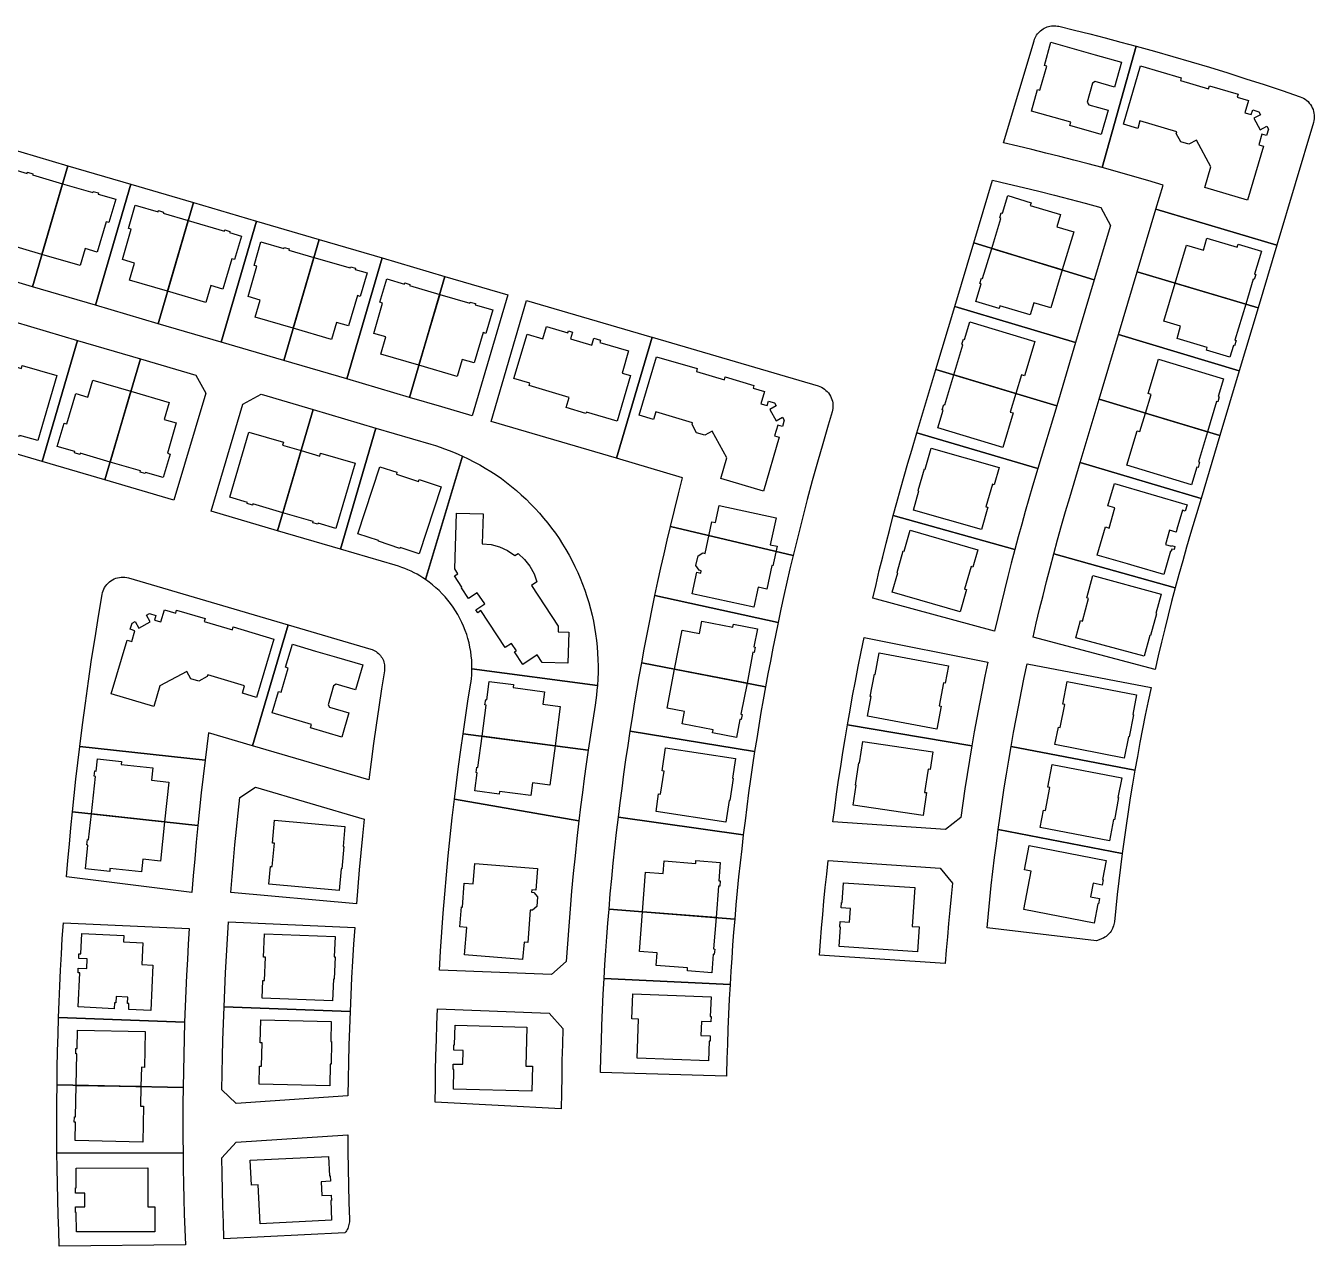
# Model space of a CAD drawing. Extents: x 406321 to 406819, y 2905301 to 2905634.
# Drawn here: x 406553.8 to 406819.4, y 2905355.6 to 2905607.1 of the extents above; entities that cross this region are included whole.
import ezdxf

# ---------------------------------------------------------------- set-up
doc = ezdxf.new("R2010")
doc.units = 0
doc.header["$LTSCALE"] = 10
doc.header["$MEASUREMENT"] = 0
for name, color, linetype in [('1A-350-C-1', 7, 'Continuous'), ('1A-350-C-2', 7, 'Continuous'), ('1A-350-T-1', 7, 'Continuous'), ('1A-350-T-2', 7, 'Continuous'), ('1A-450-C-1', 7, 'Continuous'), ('1A-450-C-4', 7, 'Continuous'), ('1A-450-T-1', 7, 'Continuous'), ('1A-450-T-4', 7, 'Continuous'), ('1A-500-C-1', 7, 'Continuous'), ('1A-500-C-5', 7, 'Continuous'), ('1A-500-T-3', 7, 'Continuous'), ('1A-600-C-1', 7, 'Continuous'), ('1A-700-C-3', 7, 'Continuous'), ('1A-900-C-3', 7, 'Continuous'), ('1A-900-C-4', 7, 'Continuous'), ('lots_with_num', 7, 'Continuous')]:
    doc.layers.add(name, color=color, linetype=linetype)

msp = doc.modelspace()

# ---------------------------------------------------------------- linework, layer by layer
at = {"layer": '1A-350-C-1'}
for points in [[(406581.06, 2905568.79, 0), (406581.13, 2905569.03, 0), (406582.19, 2905568.72, 0), (406582.12, 2905568.48, 0), (406587.28, 2905566.96, 0), (406583.02, 2905552.38, 0), (406575.16, 2905554.68, 0), (406576.18, 2905558.18, 0), (406573.69, 2905558.91, 0), (406575.51, 2905565.16, 0), (406574.94, 2905565.33, 0), (406576.35, 2905570.16, 0)], [(406594.71, 2905564.79, 0), (406594.78, 2905565.03, 0), (406595.84, 2905564.72, 0), (406595.77, 2905564.48, 0), (406598.22, 2905563.77, 0), (406596.8, 2905558.93, 0), (406596.23, 2905559.1, 0), (406594.4, 2905552.85, 0), (406591.9, 2905553.58, 0), (406590.88, 2905550.08, 0), (406583.02, 2905552.38, 0), (406587.28, 2905566.96, 0)], [(406606.97, 2905561.18, 0), (406607.04, 2905561.42, 0), (406608.1, 2905561.11, 0), (406608.03, 2905560.87, 0), (406613.19, 2905559.36, 0), (406608.92, 2905544.77, 0), (406601.06, 2905547.07, 0), (406602.09, 2905550.57, 0), (406599.59, 2905551.3, 0), (406601.42, 2905557.56, 0), (406600.85, 2905557.73, 0), (406602.26, 2905562.56, 0)], [(406803.56, 2905561.49, 0), (406803.73, 2905562.07, 0), (406808.55, 2905560.62, 0), (406807.14, 2905555.92, 0), (406807.38, 2905555.85, 0), (406807.07, 2905554.79, 0), (406806.83, 2905554.86, 0), (406805.29, 2905549.71, 0), (406790.72, 2905554.07, 0), (406793.07, 2905561.91, 0), (406796.57, 2905560.87, 0), (406797.31, 2905563.36, 0)], [(406620.62, 2905557.19, 0), (406620.69, 2905557.43, 0), (406621.75, 2905557.12, 0), (406621.68, 2905556.88, 0), (406624.12, 2905556.16, 0), (406622.71, 2905551.33, 0), (406622.13, 2905551.5, 0), (406620.3, 2905545.25, 0), (406617.81, 2905545.98, 0), (406616.78, 2905542.47, 0), (406608.92, 2905544.77, 0), (406613.19, 2905559.36, 0)], [(406805.29, 2905549.71, 0), (406803.07, 2905542.29, 0), (406803.31, 2905542.22, 0), (406802.99, 2905541.16, 0), (406802.75, 2905541.24, 0), (406802.02, 2905538.8, 0), (406797.2, 2905540.24, 0), (406797.37, 2905540.82, 0), (406791.13, 2905542.68, 0), (406791.87, 2905545.17, 0), (406788.38, 2905546.22, 0), (406790.72, 2905554.07, 0)], [(406573.53, 2905455.49, 0), (406573.46, 2905454.89, 0), (406579.94, 2905454.19, 0), (406579.66, 2905451.6, 0), (406583.29, 2905451.21, 0), (406582.4, 2905443.07, 0), (406567.29, 2905444.71, 0), (406568.13, 2905452.4, 0), (406567.88, 2905452.43, 0), (406568, 2905453.53, 0), (406568.25, 2905453.5, 0), (406568.52, 2905456.03, 0)], [(406582.4, 2905443.07, 0), (406581.52, 2905434.93, 0), (406577.89, 2905435.32, 0), (406577.61, 2905432.74, 0), (406571.13, 2905433.44, 0), (406571.07, 2905432.84, 0), (406566.06, 2905433.39, 0), (406566.59, 2905438.26, 0), (406566.34, 2905438.29, 0), (406566.46, 2905439.39, 0), (406566.71, 2905439.36, 0), (406567.29, 2905444.71, 0)]]:
    msp.add_polyline3d(points, close=True, dxfattribs=at)
at = {"layer": '1A-350-C-2'}
for points in [[(406761.8, 2905542.05, 0), (406759.66, 2905534.97, 0), (406759.06, 2905535.15, 0), (406757.91, 2905531.32, 0), (406745.13, 2905535.17, 0), (406747, 2905541.38, 0), (406746.76, 2905541.46, 0), (406747.08, 2905542.51, 0), (406747.32, 2905542.44, 0), (406748.41, 2905546.09, 0)], [(406552.87, 2905536.49, 0), (406553.04, 2905537.09, 0), (406560.15, 2905535.01, 0), (406556.22, 2905521.6, 0), (406552.57, 2905522.67, 0), (406552.5, 2905522.43, 0), (406551.44, 2905522.74, 0), (406551.51, 2905522.98, 0), (406545.28, 2905524.8, 0), (406549.03, 2905537.61, 0)], [(406757.91, 2905531.32, 0), (406756.75, 2905527.49, 0), (406757.35, 2905527.31, 0), (406755.22, 2905520.22, 0), (406741.84, 2905524.25, 0), (406742.94, 2905527.9, 0), (406742.7, 2905527.97, 0), (406743.02, 2905529.03, 0), (406743.26, 2905528.96, 0), (406745.13, 2905535.17, 0)], [(406606.88, 2905521.28, 0), (406606.7, 2905520.68, 0), (406610.54, 2905519.55, 0), (406606.78, 2905506.74, 0), (406600.55, 2905508.57, 0), (406600.48, 2905508.33, 0), (406599.42, 2905508.64, 0), (406599.49, 2905508.88, 0), (406595.84, 2905509.95, 0), (406599.78, 2905523.36, 0)], [(406614.38, 2905518.42, 0), (406614.56, 2905519.03, 0), (406621.66, 2905516.94, 0), (406617.72, 2905503.53, 0), (406614.07, 2905504.6, 0), (406614, 2905504.36, 0), (406612.94, 2905504.68, 0), (406613.01, 2905504.92, 0), (406606.78, 2905506.74, 0), (406610.54, 2905519.55, 0)], [(406578.38, 2905399.85, 0), (406578.23, 2905392.45, 0), (406577.6, 2905392.46, 0), (406577.52, 2905388.47, 0), (406564.17, 2905388.74, 0), (406564.31, 2905395.23, 0), (406564.06, 2905395.23, 0), (406564.08, 2905396.34, 0), (406564.33, 2905396.33, 0), (406564.41, 2905400.14, 0)], [(406577.52, 2905388.47, 0), (406577.44, 2905384.47, 0), (406578.06, 2905384.45, 0), (406577.91, 2905377.06, 0), (406563.94, 2905377.34, 0), (406564.02, 2905381.15, 0), (406563.77, 2905381.15, 0), (406563.79, 2905382.26, 0), (406564.04, 2905382.25, 0), (406564.17, 2905388.74, 0)]]:
    msp.add_polyline3d(points, close=True, dxfattribs=at)
at = {"layer": '1A-350-T-1'}
for points in [[(406554.08, 2905576.69, 0), (406554.15, 2905576.93, 0), (406555.21, 2905576.62, 0), (406555.14, 2905576.38, 0), (406561.37, 2905574.56, 0), (406557.1, 2905559.97, 0), (406549.24, 2905562.27, 0), (406550.27, 2905565.77, 0), (406547.77, 2905566.5, 0), (406549.6, 2905572.75, 0), (406549.03, 2905572.92, 0), (406550.44, 2905577.76, 0)], [(406567.6, 2905572.73, 0), (406567.67, 2905572.97, 0), (406568.73, 2905572.66, 0), (406568.66, 2905572.42, 0), (406572.3, 2905571.36, 0), (406570.89, 2905566.53, 0), (406570.31, 2905566.7, 0), (406568.48, 2905560.44, 0), (406565.99, 2905561.17, 0), (406564.96, 2905557.67, 0), (406557.1, 2905559.97, 0), (406561.37, 2905574.56, 0)], [(406761.06, 2905570.64, 0), (406760.88, 2905570.07, 0), (406767.12, 2905568.18, 0), (406766.36, 2905565.69, 0), (406769.85, 2905564.63, 0), (406767.47, 2905556.79, 0), (406752.93, 2905561.21, 0), (406754.81, 2905567.42, 0), (406754.57, 2905567.49, 0), (406754.9, 2905568.55, 0), (406755.14, 2905568.48, 0), (406756.24, 2905572.11, 0)], [(406767.47, 2905556.79, 0), (406765.09, 2905548.95, 0), (406761.6, 2905550.02, 0), (406760.84, 2905547.53, 0), (406754.61, 2905549.42, 0), (406754.43, 2905548.85, 0), (406749.62, 2905550.31, 0), (406750.72, 2905553.94, 0), (406750.48, 2905554.02, 0), (406750.8, 2905555.07, 0), (406751.04, 2905555, 0), (406752.93, 2905561.21, 0)], [(406631.82, 2905553.88, 0), (406631.9, 2905554.12, 0), (406632.96, 2905553.81, 0), (406632.89, 2905553.57, 0), (406639.11, 2905551.74, 0), (406634.83, 2905537.16, 0), (406626.97, 2905539.46, 0), (406628, 2905542.97, 0), (406625.51, 2905543.7, 0), (406627.34, 2905549.95, 0), (406626.77, 2905550.12, 0), (406628.18, 2905554.95, 0)], [(406645.34, 2905549.91, 0), (406645.41, 2905550.15, 0), (406646.47, 2905549.84, 0), (406646.4, 2905549.6, 0), (406650.04, 2905548.53, 0), (406648.62, 2905543.7, 0), (406648.05, 2905543.87, 0), (406646.21, 2905537.62, 0), (406643.72, 2905538.35, 0), (406642.69, 2905534.85, 0), (406634.83, 2905537.16, 0), (406639.11, 2905551.74, 0)], [(406575.46, 2905531.79, 0), (406571.19, 2905517.2, 0), (406564.96, 2905519.02, 0), (406564.89, 2905518.78, 0), (406563.83, 2905519.1, 0), (406563.9, 2905519.34, 0), (406560.26, 2905520.4, 0), (406561.67, 2905525.23, 0), (406562.25, 2905525.06, 0), (406564.08, 2905531.32, 0), (406566.58, 2905530.59, 0), (406567.6, 2905534.09, 0)], [(406583.32, 2905529.49, 0), (406582.3, 2905525.99, 0), (406584.79, 2905525.26, 0), (406582.96, 2905519.01, 0), (406583.54, 2905518.84, 0), (406582.12, 2905514, 0), (406578.48, 2905515.07, 0), (406578.41, 2905514.83, 0), (406577.35, 2905515.14, 0), (406577.42, 2905515.38, 0), (406571.19, 2905517.2, 0), (406575.46, 2905531.79, 0)], [(406654.33, 2905471.32, 0), (406654.25, 2905470.73, 0), (406660.71, 2905469.87, 0), (406660.37, 2905467.3, 0), (406663.98, 2905466.82, 0), (406662.91, 2905458.7, 0), (406647.84, 2905460.69, 0), (406648.69, 2905467.12, 0), (406648.44, 2905467.15, 0), (406648.59, 2905468.25, 0), (406648.84, 2905468.22, 0), (406649.33, 2905471.98, 0)], [(406662.91, 2905458.7, 0), (406661.84, 2905450.58, 0), (406658.22, 2905451.06, 0), (406657.88, 2905448.48, 0), (406651.42, 2905449.33, 0), (406651.35, 2905448.74, 0), (406646.35, 2905449.4, 0), (406646.85, 2905453.16, 0), (406646.6, 2905453.19, 0), (406646.75, 2905454.29, 0), (406646.99, 2905454.25, 0), (406647.84, 2905460.69, 0)], [(406696.97, 2905434.67, 0), (406696.67, 2905430.89, 0), (406696.92, 2905430.87, 0), (406696.84, 2905429.77, 0), (406696.59, 2905429.79, 0), (406696.08, 2905423.32, 0), (406680.93, 2905424.51, 0), (406681.57, 2905432.67, 0), (406685.21, 2905432.39, 0), (406685.41, 2905434.98, 0), (406691.9, 2905434.47, 0), (406691.95, 2905435.07, 0)], [(406696.08, 2905423.32, 0), (406695.57, 2905416.85, 0), (406695.82, 2905416.83, 0), (406695.73, 2905415.73, 0), (406695.49, 2905415.75, 0), (406695.19, 2905411.96, 0), (406690.17, 2905412.36, 0), (406690.22, 2905412.96, 0), (406683.72, 2905413.46, 0), (406683.92, 2905416.06, 0), (406680.29, 2905416.34, 0), (406680.93, 2905424.51, 0)]]:
    msp.add_polyline3d(points, close=True, dxfattribs=at)
at = {"layer": '1A-350-T-2'}
for points in [[(406800.71, 2905534.36, 0), (406799.61, 2905530.72, 0), (406799.85, 2905530.64, 0), (406799.53, 2905529.59, 0), (406799.29, 2905529.66, 0), (406797.42, 2905523.45, 0), (406784.64, 2905527.3, 0), (406785.8, 2905531.13, 0), (406785.2, 2905531.31, 0), (406787.33, 2905538.39, 0)], [(406797.42, 2905523.45, 0), (406795.55, 2905517.23, 0), (406795.79, 2905517.16, 0), (406795.47, 2905516.1, 0), (406795.23, 2905516.17, 0), (406794.13, 2905512.53, 0), (406780.75, 2905516.56, 0), (406782.89, 2905523.65, 0), (406783.49, 2905523.47, 0), (406784.64, 2905527.3, 0)], [(406699.57, 2905483.17, 0), (406699.69, 2905483.76, 0), (406704.63, 2905482.8, 0), (406703.91, 2905479.08, 0), (406704.15, 2905479.03, 0), (406703.94, 2905477.94, 0), (406703.7, 2905477.99, 0), (406702.47, 2905471.62, 0), (406687.54, 2905474.51, 0), (406689.1, 2905482.55, 0), (406692.68, 2905481.85, 0), (406693.17, 2905484.41, 0)], [(406702.47, 2905471.62, 0), (406701.23, 2905465.25, 0), (406701.48, 2905465.2, 0), (406701.27, 2905464.12, 0), (406701.02, 2905464.16, 0), (406700.3, 2905460.44, 0), (406695.36, 2905461.39, 0), (406695.47, 2905461.98, 0), (406689.08, 2905463.22, 0), (406689.57, 2905465.77, 0), (406685.99, 2905466.47, 0), (406687.54, 2905474.51, 0)]]:
    msp.add_polyline3d(points, close=True, dxfattribs=at)
at = {"layer": '1A-450-C-1'}
for points in [[(406787.83, 2905489.96, 0), (406786.74, 2905485.96, 0), (406786.89, 2905485.92, 0), (406785.66, 2905481.44, 0), (406785.52, 2905481.48, 0), (406784.33, 2905477.16, 0), (406770.28, 2905481, 0), (406771.25, 2905484.54, 0), (406771.63, 2905484.43, 0), (406772.91, 2905489.09, 0), (406772.52, 2905489.2, 0), (406773.78, 2905493.8, 0)], [(406744.02, 2905475.21, 0), (406743.36, 2905471.6, 0), (406742.96, 2905471.67, 0), (406742.09, 2905466.92, 0), (406742.48, 2905466.85, 0), (406741.62, 2905462.16, 0), (406727.29, 2905464.8, 0), (406728.04, 2905468.87, 0), (406727.89, 2905468.9, 0), (406728.73, 2905473.46, 0), (406728.88, 2905473.44, 0), (406729.69, 2905477.85, 0)], [(406740.76, 2905457.47, 0), (406740.22, 2905453.84, 0), (406739.82, 2905453.9, 0), (406739.1, 2905449.12, 0), (406739.5, 2905449.06, 0), (406738.79, 2905444.34, 0), (406724.38, 2905446.5, 0), (406725, 2905450.6, 0), (406724.85, 2905450.62, 0), (406725.54, 2905455.21, 0), (406725.69, 2905455.19, 0), (406726.35, 2905459.63, 0)], [(406700.08, 2905456.13, 0), (406699.47, 2905452.03, 0), (406699.62, 2905452.01, 0), (406698.93, 2905447.42, 0), (406698.78, 2905447.44, 0), (406698.12, 2905443, 0), (406683.71, 2905445.16, 0), (406684.25, 2905448.79, 0), (406684.65, 2905448.73, 0), (406685.36, 2905453.51, 0), (406684.97, 2905453.57, 0), (406685.67, 2905458.29, 0)], [(406617.54, 2905419.39, 0), (406617.38, 2905415.25, 0), (406617.53, 2905415.25, 0), (406617.36, 2905410.61, 0), (406617.21, 2905410.62, 0), (406617.04, 2905406.13, 0), (406602.48, 2905406.68, 0), (406602.62, 2905410.34, 0), (406603.02, 2905410.33, 0), (406603.2, 2905415.16, 0), (406602.8, 2905415.17, 0), (406602.98, 2905419.94, 0)]]:
    msp.add_polyline3d(points, close=True, dxfattribs=at)
at = {"layer": '1A-450-C-4'}
for points in [[(406776.54, 2905435.1, 0), (406775.77, 2905431.14, 0), (406775.92, 2905431.11, 0), (406775.71, 2905430.02, 0), (406773.81, 2905430.39, 0), (406773.27, 2905427.59, 0), (406775.17, 2905427.22, 0), (406774.96, 2905426.13, 0), (406774.81, 2905426.16, 0), (406774.04, 2905422.17, 0), (406759.54, 2905424.98, 0), (406761.06, 2905432.85, 0), (406759.68, 2905433.12, 0), (406760.66, 2905438.17, 0)], [(406657.05, 2905400.74, 0), (406656.84, 2905392.72, 0), (406658.24, 2905392.68, 0), (406658.1, 2905387.54, 0), (406641.94, 2905387.97, 0), (406642.04, 2905392.01, 0), (406641.89, 2905392.01, 0), (406641.92, 2905393.12, 0), (406643.86, 2905393.07, 0), (406643.93, 2905395.92, 0), (406642, 2905395.97, 0), (406642.03, 2905397.08, 0), (406642.18, 2905397.08, 0), (406642.29, 2905401.14, 0)], [(406616.39, 2905370.07, 0), (406616.54, 2905370.08, 0), (406616.59, 2905368.97, 0), (406614.66, 2905368.88, 0), (406614.8, 2905366.03, 0), (406616.73, 2905366.12, 0), (406616.78, 2905365.01, 0), (406616.63, 2905365.01, 0), (406616.83, 2905360.95, 0), (406602.08, 2905360.23, 0), (406601.69, 2905368.25, 0), (406600.29, 2905368.18, 0), (406600.04, 2905373.32, 0), (406616.19, 2905374.1, 0)]]:
    msp.add_polyline3d(points, close=True, dxfattribs=at)
at = {"layer": '1A-450-T-1'}
for points in [[(406754.46, 2905516.04, 0), (406753.44, 2905512.51, 0), (406753.06, 2905512.62, 0), (406751.73, 2905507.98, 0), (406752.11, 2905507.87, 0), (406750.8, 2905503.29, 0), (406736.79, 2905507.3, 0), (406737.93, 2905511.29, 0), (406737.79, 2905511.33, 0), (406739.07, 2905515.79, 0), (406739.21, 2905515.75, 0), (406740.45, 2905520.06, 0)], [(406630.29, 2905515.1, 0), (406630.17, 2905514.72, 0), (406634.75, 2905513.21, 0), (406634.88, 2905513.59, 0), (406639.41, 2905512.1, 0), (406634.86, 2905498.26, 0), (406630.93, 2905499.55, 0), (406630.88, 2905499.41, 0), (406626.47, 2905500.86, 0), (406626.52, 2905501, 0), (406622.26, 2905502.4, 0), (406626.8, 2905516.24, 0)], [(406750.09, 2905499.08, 0), (406749.06, 2905495.56, 0), (406748.68, 2905495.67, 0), (406747.33, 2905491.03, 0), (406747.72, 2905490.92, 0), (406746.39, 2905486.34, 0), (406732.4, 2905490.4, 0), (406733.55, 2905494.37, 0), (406733.41, 2905494.42, 0), (406734.7, 2905498.88, 0), (406734.84, 2905498.83, 0), (406736.09, 2905503.14, 0)], [(406782.8, 2905469.21, 0), (406782.01, 2905465.14, 0), (406782.16, 2905465.11, 0), (406781.27, 2905460.56, 0), (406781.12, 2905460.59, 0), (406780.26, 2905456.18, 0), (406765.96, 2905458.97, 0), (406766.67, 2905462.57, 0), (406767.06, 2905462.5, 0), (406767.98, 2905467.24, 0), (406767.59, 2905467.31, 0), (406768.5, 2905472, 0)], [(406779.72, 2905452.13, 0), (406778.94, 2905448.06, 0), (406779.08, 2905448.04, 0), (406778.21, 2905443.48, 0), (406778.06, 2905443.5, 0), (406777.21, 2905439.1, 0), (406762.91, 2905441.85, 0), (406763.6, 2905445.45, 0), (406763.99, 2905445.38, 0), (406764.9, 2905450.12, 0), (406764.51, 2905450.2, 0), (406765.41, 2905454.88, 0)], [(406619.57, 2905442.11, 0), (406619.2, 2905437.98, 0), (406619.35, 2905437.97, 0), (406618.93, 2905433.35, 0), (406618.78, 2905433.36, 0), (406618.38, 2905428.89, 0), (406603.87, 2905430.21, 0), (406604.2, 2905433.86, 0), (406604.59, 2905433.83, 0), (406605.03, 2905438.64, 0), (406604.63, 2905438.67, 0), (406605.06, 2905443.42, 0)], [(406616.76, 2905401.9, 0), (406616.66, 2905397.76, 0), (406616.81, 2905397.76, 0), (406616.7, 2905393.12, 0), (406616.55, 2905393.12, 0), (406616.44, 2905388.64, 0), (406601.87, 2905389, 0), (406601.96, 2905392.67, 0), (406602.36, 2905392.66, 0), (406602.48, 2905397.48, 0), (406602.08, 2905397.49, 0), (406602.2, 2905402.26, 0)]]:
    msp.add_polyline3d(points, close=True, dxfattribs=at)
at = {"layer": '1A-450-T-4'}
for points in [[(406737.09, 2905429.49, 0), (406736.55, 2905421.48, 0), (406737.95, 2905421.39, 0), (406737.61, 2905416.26, 0), (406721.47, 2905417.33, 0), (406721.74, 2905421.36, 0), (406721.59, 2905421.37, 0), (406721.67, 2905422.48, 0), (406723.6, 2905422.35, 0), (406723.79, 2905425.2, 0), (406721.86, 2905425.33, 0), (406721.93, 2905426.43, 0), (406722.08, 2905426.42, 0), (406722.35, 2905430.47, 0)], [(406695.05, 2905406.96, 0), (406694.9, 2905402.93, 0), (406695.05, 2905402.92, 0), (406695.01, 2905401.81, 0), (406693.07, 2905401.89, 0), (406692.96, 2905399.03, 0), (406694.9, 2905398.96, 0), (406694.85, 2905397.85, 0), (406694.7, 2905397.86, 0), (406694.55, 2905393.8, 0), (406679.79, 2905394.36, 0), (406680.1, 2905402.38, 0), (406678.7, 2905402.44, 0), (406678.9, 2905407.58, 0)], [(406578.95, 2905363.72, 0), (406580.35, 2905363.73, 0), (406580.36, 2905358.58, 0), (406564.19, 2905358.53, 0), (406564.18, 2905362.56, 0), (406564.03, 2905362.56, 0), (406564.03, 2905363.67, 0), (406565.96, 2905363.68, 0), (406565.95, 2905366.53, 0), (406564.02, 2905366.52, 0), (406564.01, 2905367.63, 0), (406564.16, 2905367.64, 0), (406564.15, 2905371.7, 0), (406578.92, 2905371.75, 0)]]:
    msp.add_polyline3d(points, close=True, dxfattribs=at)
at = {"layer": '1A-500-C-1'}
msp.add_polyline3d([(406793.2, 2905508.41, 0), (406792.82, 2905507.09, 0), (406792.24, 2905507.25, 0), (406791.12, 2905503.38, 0), (406790.94, 2905502.76, 0), (406789.59, 2905503.15, 0), (406788.75, 2905500.22, 0), (406789.95, 2905499.87, 0), (406789.99, 2905500.02, 0), (406790.71, 2905499.81, 0), (406790.51, 2905499.14, 0), (406790.08, 2905499.26, 0), (406789.94, 2905498.78, 0), (406789.8, 2905498.82, 0), (406788.41, 2905494.02, 0), (406782.3, 2905495.79, 0), (406780.92, 2905496.19, 0), (406774.67, 2905498, 0), (406776.36, 2905503.81, 0), (406777.12, 2905503.59, 0), (406778.33, 2905507.77, 0), (406776.89, 2905508.19, 0), (406778.22, 2905512.75, 0)], close=True, dxfattribs=at)
at = {"layer": '1A-500-C-5'}
for points in [[(406769.91, 2905602.37, 0), (406774.25, 2905601.15, 0), (406779.71, 2905599.62, 0), (406778.26, 2905594.47, 0), (406774.27, 2905595.59, 0), (406773.7, 2905595.27, 0), (406772.63, 2905591.35, 0), (406772.93, 2905590.82, 0), (406776.92, 2905589.7, 0), (406775.52, 2905584.69, 0), (406769.02, 2905586.52, 0), (406769.22, 2905587.24, 0), (406761.13, 2905589.51, 0), (406762.38, 2905593.94, 0), (406762.88, 2905593.8, 0), (406764.29, 2905598.81, 0), (406763.78, 2905598.95, 0), (406765.12, 2905603.71, 0)], [(406613.52, 2905478.24, 0), (406617.84, 2905476.97, 0), (406623.28, 2905475.38, 0), (406621.78, 2905470.24, 0), (406617.79, 2905471.41, 0), (406617.23, 2905471.1, 0), (406616.11, 2905467.19, 0), (406616.4, 2905466.66, 0), (406620.38, 2905465.49, 0), (406618.92, 2905460.5, 0), (406612.44, 2905462.4, 0), (406612.65, 2905463.12, 0), (406604.59, 2905465.49, 0), (406605.89, 2905469.9, 0), (406606.39, 2905469.76, 0), (406607.86, 2905474.74, 0), (406607.35, 2905474.89, 0), (406608.75, 2905479.64, 0)]]:
    msp.add_polyline3d(points, close=True, dxfattribs=at)
at = {"layer": '1A-500-T-3'}
msp.add_polyline3d([(406573.98, 2905419.6, 0), (406573.91, 2905418.3, 0), (406577.91, 2905418.1, 0), (406577.68, 2905413.61, 0), (406579.98, 2905413.49, 0), (406579.52, 2905404.15, 0), (406574.98, 2905404.38, 0), (406575.03, 2905405.58, 0), (406574.73, 2905405.59, 0), (406574.8, 2905406.94, 0), (406572.4, 2905407.06, 0), (406572.34, 2905405.71, 0), (406572.04, 2905405.73, 0), (406571.98, 2905404.53, 0), (406564.59, 2905404.89, 0), (406564.94, 2905411.93, 0), (406564.54, 2905411.95, 0), (406564.58, 2905412.9, 0), (406566.33, 2905412.82, 0), (406566.43, 2905414.81, 0), (406564.68, 2905414.9, 0), (406564.73, 2905415.85, 0), (406565.13, 2905415.83, 0), (406565.34, 2905420.02, 0)], close=True, dxfattribs=at)
at = {"layer": '1A-600-C-1'}
for points in [[(406708.5, 2905505.68, 0), (406707.28, 2905500.14, 0), (406708.67, 2905499.84, 0), (406707.78, 2905495.8, 0), (406707.6, 2905495.84, 0), (406706.53, 2905490.99, 0), (406704.75, 2905491.38, 0), (406703.85, 2905487.28, 0), (406691.18, 2905490.05, 0), (406692.15, 2905494.47, 0), (406692.93, 2905494.3, 0), (406693.03, 2905494.78, 0), (406692.59, 2905494.88, 0), (406691.95, 2905495.86, 0), (406692.39, 2905497.84, 0), (406693.37, 2905498.47, 0), (406693.82, 2905498.37, 0), (406695.25, 2905504.89, 0), (406695.98, 2905504.73, 0), (406696.76, 2905508.25, 0)], [(406659.26, 2905433.45, 0), (406658.9, 2905428.95, 0), (406658.11, 2905429.01, 0), (406658.07, 2905428.52, 0), (406658.53, 2905428.48, 0), (406659.28, 2905427.59, 0), (406659.12, 2905425.58, 0), (406658.23, 2905424.82, 0), (406657.78, 2905424.85, 0), (406657.25, 2905418.2, 0), (406656.5, 2905418.26, 0), (406656.21, 2905414.66, 0), (406644.23, 2905415.61, 0), (406644.68, 2905421.27, 0), (406643.27, 2905421.38, 0), (406643.59, 2905425.5, 0), (406643.78, 2905425.48, 0), (406644.18, 2905430.43, 0), (406646, 2905430.29, 0), (406646.33, 2905434.48, 0)]]:
    msp.add_polyline3d(points, close=True, dxfattribs=at)
at = {"layer": '1A-700-C-3'}
msp.add_polyline3d([(406665.52, 2905543.8, 0), (406665.64, 2905544.23, 0), (406666.51, 2905543.98, 0), (406666.1, 2905542.59, 0), (406670.5, 2905541.29, 0), (406670.91, 2905542.69, 0), (406672.26, 2905542.29, 0), (406672.13, 2905541.86, 0), (406678.06, 2905540.11, 0), (406676.7, 2905535.51, 0), (406678.43, 2905535, 0), (406675.67, 2905525.63, 0), (406669.35, 2905527.49, 0), (406669.27, 2905527.2, 0), (406665.16, 2905528.41, 0), (406665.78, 2905530.52, 0), (406657.53, 2905532.95, 0), (406657.67, 2905533.43, 0), (406654.41, 2905534.39, 0), (406657.11, 2905543.57, 0), (406660.37, 2905542.61, 0), (406661.11, 2905545.1, 0)], close=True, dxfattribs=at)
at = {"layer": '1A-900-C-3'}
for points in [[(406792.02, 2905596.41, 0), (406791.85, 2905595.84, 0), (406797.65, 2905594.13, 0), (406797.82, 2905594.71, 0), (406803.72, 2905592.98, 0), (406803.55, 2905592.41, 0), (406805.87, 2905591.72, 0), (406805.12, 2905589.18, 0), (406806.45, 2905588.79, 0), (406806.73, 2905589.75, 0), (406807.99, 2905589.38, 0), (406808.33, 2905588.77, 0), (406806.98, 2905588.03, 0), (406808.27, 2905585.66, 0), (406809.62, 2905586.4, 0), (406809.96, 2905585.78, 0), (406809.59, 2905584.51, 0), (406808.63, 2905584.8, 0), (406807.97, 2905582.56, 0), (406808.93, 2905582.28, 0), (406805.67, 2905571.18, 0), (406796.87, 2905573.76, 0), (406798.13, 2905578.02, 0), (406795.12, 2905583.53, 0), (406793.6, 2905582.71, 0), (406791.91, 2905583.2, 0), (406790.98, 2905584.91, 0), (406791.08, 2905585.26, 0), (406783.47, 2905587.49, 0), (406783.02, 2905585.96, 0), (406780.07, 2905586.82, 0), (406783.61, 2905598.88, 0)], [(406692.2, 2905536.44, 0), (406692.03, 2905535.86, 0), (406697.83, 2905534.16, 0), (406698, 2905534.73, 0), (406703.9, 2905533, 0), (406703.73, 2905532.43, 0), (406706.05, 2905531.75, 0), (406705.3, 2905529.2, 0), (406706.63, 2905528.82, 0), (406706.91, 2905529.77, 0), (406708.17, 2905529.4, 0), (406708.51, 2905528.79, 0), (406707.16, 2905528.05, 0), (406708.45, 2905525.68, 0), (406709.8, 2905526.42, 0), (406710.14, 2905525.8, 0), (406709.77, 2905524.54, 0), (406708.81, 2905524.82, 0), (406708.15, 2905522.58, 0), (406709.11, 2905522.3, 0), (406705.85, 2905511.2, 0), (406697.05, 2905513.78, 0), (406698.31, 2905518.05, 0), (406695.3, 2905523.56, 0), (406693.78, 2905522.73, 0), (406692.09, 2905523.22, 0), (406691.16, 2905524.94, 0), (406691.26, 2905525.28, 0), (406683.65, 2905527.51, 0), (406683.2, 2905525.98, 0), (406680.25, 2905526.84, 0), (406683.79, 2905538.9, 0)], [(406584.68, 2905486.08, 0), (406584.85, 2905486.66, 0), (406590.74, 2905484.92, 0), (406590.57, 2905484.34, 0), (406596.37, 2905482.62, 0), (406596.54, 2905483.2, 0), (406604.94, 2905480.71, 0), (406601.37, 2905468.66, 0), (406598.43, 2905469.53, 0), (406598.88, 2905471.07, 0), (406591.28, 2905473.32, 0), (406591.18, 2905472.97, 0), (406589.46, 2905472.04, 0), (406587.78, 2905472.54, 0), (406586.95, 2905474.06, 0), (406581.43, 2905471.06, 0), (406580.17, 2905466.8, 0), (406571.38, 2905469.4, 0), (406574.66, 2905480.49, 0), (406575.62, 2905480.21, 0), (406576.28, 2905482.44, 0), (406575.32, 2905482.73, 0), (406575.7, 2905483.99, 0), (406576.31, 2905484.33, 0), (406577.05, 2905482.98, 0), (406579.42, 2905484.27, 0), (406578.69, 2905485.62, 0), (406579.3, 2905485.95, 0), (406580.57, 2905485.58, 0), (406580.28, 2905484.62, 0), (406581.61, 2905484.23, 0), (406582.36, 2905486.77, 0)]]:
    msp.add_polyline3d(points, close=True, dxfattribs=at)
at = {"layer": '1A-900-C-4'}
msp.add_polyline3d([(406648.06, 2905506.49, 0), (406647.88, 2905500.35, 0), (406649.7, 2905500.18, 0), (406651.46, 2905499.71, 0), (406653.12, 2905498.94, 0), (406654.63, 2905497.91, 0), (406655.3, 2905498.35, 0), (406656.61, 2905497.14, 0), (406657.71, 2905495.74, 0), (406658.57, 2905494.17, 0), (406659.16, 2905492.49, 0), (406658.03, 2905491.75, 0), (406663.56, 2905483.34, 0), (406663.53, 2905482.22, 0), (406665.73, 2905482.16, 0), (406665.54, 2905475.74, 0), (406660.22, 2905475.89, 0), (406659.21, 2905477.43, 0), (406656.25, 2905475.49, 0), (406654.56, 2905478.06, 0), (406654.92, 2905478.29, 0), (406653.91, 2905479.82, 0), (406652.64, 2905478.98, 0), (406647.62, 2905486.58, 0), (406646.95, 2905486.14, 0), (406646.56, 2905486.74, 0), (406648.39, 2905487.94, 0), (406646.86, 2905490.27, 0), (406645.03, 2905489.06, 0), (406643.57, 2905491.29, 0), (406643.69, 2905491.38, 0), (406642.15, 2905493.72, 0), (406642.88, 2905494.19, 0), (406642.21, 2905495.21, 0), (406642.54, 2905506.66, 0)], close=True, dxfattribs=at)
at = {"layer": 'lots_with_num'}
for points, elevation in [([(406769.98, 2905606.21), (406773.17, 2905605.41), (406776.35, 2905604.59), (406779.53, 2905603.76), (406782.71, 2905602.9), (406775.68, 2905577.87), (406772.79, 2905578.65), (406769.89, 2905579.41), (406767, 2905580.15), (406764.09, 2905580.88), (406761.19, 2905581.59), (406758.28, 2905582.28), (406755.36, 2905582.96), (406761.66, 2905604.03), (406761.76, 2905604.33), (406761.88, 2905604.61), (406762.02, 2905604.89), (406762.18, 2905605.16), (406762.36, 2905605.41), (406762.56, 2905605.65), (406762.77, 2905605.88), (406763, 2905606.09), (406763.24, 2905606.28), (406763.5, 2905606.45), (406763.77, 2905606.61), (406764.05, 2905606.74), (406764.34, 2905606.86), (406764.63, 2905606.95), (406764.94, 2905607.02), (406765.24, 2905607.07), (406765.55, 2905607.1), (406765.86, 2905607.1), (406766.17, 2905607.09), (406766.48, 2905607.05), (406766.78, 2905606.99)], 781), ([(406816.88, 2905592.34), (406817.23, 2905592.16), (406817.56, 2905591.96), (406817.87, 2905591.72), (406818.15, 2905591.47), (406818.41, 2905591.18), (406818.65, 2905590.87), (406818.86, 2905590.55), (406819.03, 2905590.2), (406819.18, 2905589.84), (406819.29, 2905589.47), (406819.37, 2905589.1), (406819.41, 2905588.71), (406819.42, 2905588.33), (406819.4, 2905587.94), (406819.34, 2905587.56), (406819.24, 2905587.18), (406811.69, 2905561.9), (406786.78, 2905569.34), (406788.25, 2905574.27), (406785.12, 2905575.2), (406781.98, 2905576.11), (406778.83, 2905577), (406775.68, 2905577.87), (406782.71, 2905602.9), (406786.5, 2905601.85), (406790.28, 2905600.77), (406794.05, 2905599.67), (406797.82, 2905598.54), (406801.58, 2905597.38), (406805.33, 2905596.2), (406809.07, 2905594.98), (406812.8, 2905593.75), (406816.52, 2905592.48)], 783), ([(406555.16, 2905553.32), (406542.21, 2905557.12), (406549.51, 2905582.07), (406562.46, 2905578.27)], 833), ([(406568.11, 2905549.52), (406555.16, 2905553.32), (406562.46, 2905578.27), (406575.41, 2905574.47)], 831), ([(406581.07, 2905545.71), (406568.11, 2905549.52), (406575.41, 2905574.47), (406588.37, 2905570.67)], 829), ([(406777.42, 2905565.97), (406774.08, 2905554.78), (406749.21, 2905562.34), (406753.07, 2905575.28), (406756.27, 2905574.54), (406759.47, 2905573.77), (406762.67, 2905572.99), (406765.86, 2905572.19), (406769.04, 2905571.36), (406772.22, 2905570.52), (406775.39, 2905569.65)], 782), ([(406594.02, 2905541.91), (406581.07, 2905545.71), (406588.37, 2905570.67), (406601.32, 2905566.87)], 827), ([(406807.83, 2905548.95), (406782.92, 2905556.4), (406786.78, 2905569.34), (406811.69, 2905561.9)], 785), ([(406606.97, 2905538.11), (406594.02, 2905541.91), (406601.32, 2905566.87), (406614.27, 2905563.06)], 825), ([(406619.93, 2905534.31), (406606.97, 2905538.11), (406614.27, 2905563.06), (406627.23, 2905559.26)], 823), ([(406770.22, 2905541.85), (406745.31, 2905549.28), (406749.21, 2905562.34), (406774.08, 2905554.78)], 784), ([(406632.88, 2905530.5), (406619.93, 2905534.31), (406627.23, 2905559.26), (406640.2, 2905555.45)], 821), ([(406645.83, 2905526.7), (406639.54, 2905528.55), (406632.88, 2905530.5), (406640.2, 2905555.45), (406653.13, 2905551.66)], 819), ([(406803.96, 2905536.02), (406779.05, 2905543.47), (406782.92, 2905556.4), (406807.83, 2905548.95)], 787), ([(406675.57, 2905517.97), (406649.72, 2905525.56), (406657.03, 2905550.51), (406682.82, 2905542.94), (406682.89, 2905542.92)], 817), ([(406766.32, 2905528.79), (406741.42, 2905536.29), (406745.31, 2905549.28), (406770.22, 2905541.85)], 786), ([(406557.15, 2905517.3), (406544.2, 2905521.1), (406551.5, 2905546.06), (406564.45, 2905542.25)], 822), ([(406570.1, 2905513.5), (406557.15, 2905517.3), (406564.45, 2905542.25), (406577.41, 2905538.45)], 820), ([(406717.47, 2905532.75), (406717.81, 2905532.6), (406718.14, 2905532.42), (406718.45, 2905532.21), (406718.75, 2905531.97), (406719.02, 2905531.71), (406719.26, 2905531.43), (406719.48, 2905531.13), (406719.68, 2905530.8), (406719.84, 2905530.46), (406719.98, 2905530.11), (406720.08, 2905529.75), (406720.15, 2905529.38), (406720.19, 2905529.01), (406720.2, 2905528.63), (406720.17, 2905528.26), (406720.11, 2905527.88), (406720.02, 2905527.52), (406719.2, 2905524.79), (406718.08, 2905520.97), (406716.99, 2905517.15), (406715.93, 2905513.32), (406714.9, 2905509.49), (406713.89, 2905505.64), (406712.92, 2905501.78), (406711.98, 2905497.92), (406686.69, 2905503.93), (406687.5, 2905507.28), (406688.34, 2905510.63), (406689.19, 2905513.97), (406675.57, 2905517.97), (406682.89, 2905542.92), (406717.11, 2905532.88)], 815), ([(406799.98, 2905522.68), (406775.08, 2905530.18), (406779.05, 2905543.47), (406803.96, 2905536.02)], 789), ([(406590.86, 2905531.37), (406584.31, 2905509.33), (406570.1, 2905513.5), (406577.41, 2905538.45), (406588.84, 2905535.09)], 818), ([(406762.46, 2905515.85), (406737.52, 2905523.2), (406741.42, 2905536.29), (406766.32, 2905528.79)], 788), ([(406605.7, 2905503.05), (406591.98, 2905507.07), (406598.54, 2905529.12), (406602.27, 2905531.15), (406613.02, 2905528)], 816), ([(406618.66, 2905499.24), (406605.7, 2905503.05), (406613.02, 2905528), (406625.96, 2905524.2)], 814), ([(406796.1, 2905509.68), (406771.18, 2905517.12), (406775.08, 2905530.18), (406799.98, 2905522.68)], 791), ([(406638.24, 2905520.58), (406639.18, 2905520.27), (406640.12, 2905519.94), (406641.05, 2905519.59), (406641.98, 2905519.23), (406642.9, 2905518.84), (406643.81, 2905518.43), (406636.2, 2905492.96), (406635.63, 2905493.35), (406635.04, 2905493.71), (406634.43, 2905494.06), (406633.82, 2905494.38), (406633.2, 2905494.69), (406632.57, 2905494.98), (406631.93, 2905495.25), (406631.28, 2905495.49), (406630.62, 2905495.72), (406629.96, 2905495.93), (406618.66, 2905499.24), (406625.96, 2905524.2), (406637.28, 2905520.87)], 812), ([(406761.36, 2905512.2), (406760.6, 2905509.6), (406759.85, 2905507), (406759.11, 2905504.4), (406758.39, 2905501.79), (406757.68, 2905499.18), (406732.64, 2905506.18), (406733.37, 2905508.88), (406734.12, 2905511.58), (406734.88, 2905514.27), (406735.66, 2905516.95), (406736.45, 2905519.64), (406737.52, 2905523.2), (406762.46, 2905515.85)], 790), ([(406645.76, 2905474.58), (406645.75, 2905475.48), (406645.71, 2905476.38), (406645.63, 2905477.27), (406645.51, 2905478.16), (406645.35, 2905479.05), (406645.16, 2905479.93), (406644.94, 2905480.8), (406644.67, 2905481.66), (406644.38, 2905482.51), (406644.05, 2905483.34), (406643.68, 2905484.16), (406643.28, 2905484.97), (406642.85, 2905485.76), (406642.39, 2905486.53), (406641.9, 2905487.28), (406641.37, 2905488.01), (406640.82, 2905488.72), (406640.24, 2905489.4), (406639.63, 2905490.06), (406638.99, 2905490.7), (406638.33, 2905491.3), (406637.64, 2905491.89), (406636.94, 2905492.44), (406636.2, 2905492.96), (406643.81, 2905518.43), (406645, 2905517.86), (406646.18, 2905517.26), (406647.35, 2905516.62), (406648.5, 2905515.96), (406649.62, 2905515.26), (406650.73, 2905514.53), (406651.82, 2905513.77), (406652.88, 2905512.98), (406653.93, 2905512.16), (406654.95, 2905511.31), (406655.94, 2905510.43), (406656.92, 2905509.53), (406657.86, 2905508.6), (406658.78, 2905507.65), (406659.68, 2905506.66), (406660.54, 2905505.66), (406661.38, 2905504.63), (406662.19, 2905503.58), (406662.97, 2905502.51), (406663.72, 2905501.41), (406664.44, 2905500.3), (406665.13, 2905499.17), (406665.79, 2905498.01), (406666.41, 2905496.84), (406667, 2905495.66), (406667.56, 2905494.45), (406668.09, 2905493.24), (406668.58, 2905492), (406669.04, 2905490.76), (406669.46, 2905489.5), (406669.85, 2905488.23), (406670.2, 2905486.95), (406670.52, 2905485.67), (406670.8, 2905484.37), (406671.05, 2905483.07), (406671.26, 2905481.76), (406671.43, 2905480.44), (406671.57, 2905479.12), (406671.67, 2905477.8), (406671.74, 2905476.47), (406671.76, 2905475.15), (406671.75, 2905473.82), (406671.71, 2905472.49), (406671.63, 2905471.17)], 810), ([(406793.94, 2905502.47), (406793.12, 2905499.67), (406792.31, 2905496.86), (406791.52, 2905494.05), (406790.76, 2905491.24), (406765.72, 2905498.27), (406766.52, 2905501.19), (406767.34, 2905504.1), (406768.17, 2905507.01), (406769.03, 2905509.91), (406771.18, 2905517.12), (406796.1, 2905509.68)], 793), ([(406711.33, 2905495.17), (406710.7, 2905492.42), (406710.08, 2905489.66), (406709.47, 2905486.89), (406708.89, 2905484.13), (406683.49, 2905489.69), (406684.1, 2905492.55), (406684.72, 2905495.4), (406685.36, 2905498.25), (406686.02, 2905501.09), (406686.69, 2905503.93), (406711.98, 2905497.92)], 813), ([(406756.95, 2905496.38), (406756.23, 2905493.58), (406755.53, 2905490.78), (406754.84, 2905487.97), (406754.18, 2905485.16), (406753.53, 2905482.34), (406728.41, 2905489.12), (406729.07, 2905491.97), (406729.75, 2905494.82), (406730.45, 2905497.67), (406731.16, 2905500.51), (406731.89, 2905503.35), (406732.64, 2905506.18), (406757.68, 2905499.18)], 792), ([(406790.02, 2905488.45), (406789.29, 2905485.65), (406788.59, 2905482.85), (406787.91, 2905480.04), (406787.24, 2905477.23), (406786.6, 2905474.41), (406761.45, 2905481.1), (406762.12, 2905483.97), (406762.8, 2905486.84), (406763.5, 2905489.71), (406764.23, 2905492.57), (406764.97, 2905495.42), (406765.72, 2905498.27), (406790.76, 2905491.24)], 795), ([(406607.89, 2905483.65), (406600.52, 2905458.71), (406591.46, 2905461.37), (406591.1, 2905458.56), (406590.75, 2905455.74), (406564.89, 2905458.54), (406565.46, 2905463.04), (406566.06, 2905467.53), (406566.69, 2905472.02), (406567.35, 2905476.5), (406568.04, 2905480.98), (406568.76, 2905485.45), (406569.52, 2905489.92), (406569.6, 2905490.29), (406569.71, 2905490.65), (406569.86, 2905491), (406570.03, 2905491.34), (406570.24, 2905491.66), (406570.47, 2905491.97), (406570.73, 2905492.24), (406571.02, 2905492.5), (406571.32, 2905492.73), (406571.64, 2905492.93), (406571.98, 2905493.1), (406572.34, 2905493.25), (406572.7, 2905493.35), (406573.08, 2905493.43), (406573.46, 2905493.47), (406573.84, 2905493.48), (406574.22, 2905493.46), (406574.59, 2905493.4), (406574.96, 2905493.31)], 873), ([(406708.34, 2905481.48), (406707.81, 2905478.84), (406707.29, 2905476.19), (406706.78, 2905473.53), (406706.29, 2905470.88), (406680.76, 2905475.82), (406681.28, 2905478.6), (406681.81, 2905481.37), (406682.35, 2905484.15), (406682.91, 2905486.92), (406683.49, 2905489.69), (406708.89, 2905484.13)], 811), ([(406625.18, 2905478.56), (406625.46, 2905478.44), (406625.73, 2905478.3), (406625.99, 2905478.14), (406626.24, 2905477.96), (406626.47, 2905477.76), (406626.69, 2905477.55), (406626.88, 2905477.32), (406627.07, 2905477.08), (406627.23, 2905476.82), (406627.37, 2905476.55), (406627.49, 2905476.27), (406627.59, 2905475.98), (406627.67, 2905475.69), (406627.72, 2905475.39), (406627.76, 2905475.09), (406627.76, 2905474.78), (406627.75, 2905474.48), (406627.71, 2905474.17), (406627.12, 2905470.43), (406626.54, 2905466.69), (406626, 2905462.94), (406625.47, 2905459.19), (406624.98, 2905455.43), (406624.5, 2905451.67), (406600.52, 2905458.71), (406607.89, 2905483.65), (406624.89, 2905478.66)], 871), ([(406751.53, 2905473.08), (406750.95, 2905470.21), (406750.39, 2905467.34), (406749.85, 2905464.46), (406749.32, 2905461.58), (406748.82, 2905458.7), (406723.18, 2905463.02), (406723.71, 2905466.03), (406724.25, 2905469.04), (406724.82, 2905472.05), (406725.41, 2905475.05), (406726.01, 2905478.05), (406726.63, 2905481.04), (406752.13, 2905475.95)], 794), ([(406671.54, 2905470.15), (406671.43, 2905469.13), (406671.3, 2905468.12), (406671.14, 2905467.11), (406670.65, 2905464.01), (406670.17, 2905460.91), (406669.71, 2905457.81), (406643.93, 2905461.21), (406644.43, 2905464.57), (406644.94, 2905467.93), (406645.48, 2905471.28), (406645.58, 2905471.94), (406645.65, 2905472.6), (406645.71, 2905473.26), (406645.75, 2905473.92), (406645.76, 2905474.58), (406671.63, 2905471.17)], 808), ([(406705.82, 2905468.22), (406705.35, 2905465.56), (406704.91, 2905462.9), (406704.47, 2905460.24), (406704.05, 2905457.57), (406678.38, 2905461.71), (406678.83, 2905464.53), (406679.29, 2905467.36), (406679.77, 2905470.18), (406680.26, 2905473), (406680.76, 2905475.82), (406706.29, 2905470.88)], 809), ([(406785.18, 2905467.88), (406784.59, 2905465.05), (406784.03, 2905462.22), (406783.49, 2905459.38), (406782.96, 2905456.54), (406782.46, 2905453.69), (406756.92, 2905458.59), (406757.43, 2905461.44), (406757.95, 2905464.28), (406758.5, 2905467.12), (406759.06, 2905469.96), (406759.64, 2905472.79), (406760.24, 2905475.62), (406785.78, 2905470.71)], 797), ([(406669.3, 2905454.9), (406668.9, 2905451.98), (406668.52, 2905449.07), (406668.15, 2905446.15), (406667.81, 2905443.24), (406642.16, 2905447.75), (406642.57, 2905451.11), (406643, 2905454.48), (406643.46, 2905457.85), (406643.93, 2905461.21), (406669.71, 2905457.81)], 806), ([(406703.62, 2905454.72), (406703.21, 2905451.86), (406702.81, 2905448.99), (406702.42, 2905446.13), (406702.06, 2905443.26), (406701.71, 2905440.39), (406675.95, 2905443.99), (406676.31, 2905446.95), (406676.7, 2905449.91), (406677.09, 2905452.86), (406677.51, 2905455.81), (406677.94, 2905458.76), (406678.38, 2905461.71), (406704.05, 2905457.57)], 807), ([(406748.32, 2905455.76), (406747.85, 2905452.82), (406747.39, 2905449.87), (406746.95, 2905446.92), (406746.53, 2905443.97), (406743.4, 2905441.46), (406720.17, 2905443.02), (406720.55, 2905445.88), (406720.94, 2905448.74), (406721.36, 2905451.6), (406721.79, 2905454.46), (406722.23, 2905457.32), (406722.7, 2905460.17), (406723.18, 2905463.02), (406748.82, 2905458.7)], 796), ([(406590.34, 2905452.39), (406589.96, 2905449.04), (406589.6, 2905445.68), (406589.25, 2905442.32), (406563.4, 2905445.13), (406563.75, 2905448.49), (406564.11, 2905451.84), (406564.49, 2905455.19), (406564.89, 2905458.54), (406590.75, 2905455.74)], 875), ([(406781.97, 2905450.84), (406781.5, 2905447.98), (406781.06, 2905445.12), (406780.63, 2905442.26), (406780.22, 2905439.39), (406779.83, 2905436.53), (406754.26, 2905441.44), (406754.65, 2905444.3), (406755.07, 2905447.17), (406755.51, 2905450.03), (406755.96, 2905452.88), (406756.43, 2905455.74), (406756.92, 2905458.59), (406782.46, 2905453.69)], 799), ([(406623.2, 2905440.13), (406622.85, 2905436.64), (406622.53, 2905433.15), (406622.22, 2905429.66), (406621.94, 2905426.17), (406596.04, 2905428.51), (406596.31, 2905431.78), (406596.59, 2905435.04), (406596.89, 2905438.3), (406597.21, 2905441.55), (406597.55, 2905444.81), (406597.9, 2905448.06), (406601.12, 2905450.2), (406623.57, 2905443.61)], 872), ([(406667.39, 2905439.62), (406667.01, 2905436.01), (406666.65, 2905432.39), (406666.31, 2905428.77), (406666, 2905425.15), (406665.71, 2905421.53), (406665.45, 2905417.9), (406665.21, 2905414.27), (406662.18, 2905411.57), (406639.06, 2905412.47), (406639.29, 2905416.4), (406639.55, 2905420.33), (406639.84, 2905424.25), (406640.16, 2905428.17), (406640.51, 2905432.09), (406640.88, 2905436.01), (406641.28, 2905439.93), (406641.7, 2905443.84), (406642.16, 2905447.75), (406667.81, 2905443.24)], 804), ([(406588.91, 2905438.87), (406588.59, 2905435.41), (406588.29, 2905431.95), (406588.02, 2905428.49), (406562.19, 2905431.7), (406562.46, 2905435.06), (406562.76, 2905438.42), (406563.07, 2905441.78), (406563.4, 2905445.13), (406589.25, 2905442.32)], 877), ([(406701.37, 2905437.5), (406701.05, 2905434.61), (406700.75, 2905431.71), (406700.46, 2905428.81), (406700.19, 2905425.91), (406699.94, 2905423.01), (406674.02, 2905425.05), (406674.29, 2905428.21), (406674.59, 2905431.37), (406674.9, 2905434.53), (406675.23, 2905437.69), (406675.58, 2905440.84), (406675.95, 2905443.99), (406701.71, 2905440.39)], 805), ([(406779.47, 2905433.72), (406779.13, 2905430.91), (406778.8, 2905428.09), (406778.5, 2905425.28), (406778.21, 2905422.46), (406778.17, 2905422.16), (406778.11, 2905421.87), (406778.03, 2905421.58), (406777.93, 2905421.3), (406777.81, 2905421.03), (406777.67, 2905420.76), (406777.52, 2905420.51), (406777.34, 2905420.26), (406777.15, 2905420.03), (406776.95, 2905419.82), (406776.72, 2905419.61), (406776.49, 2905419.43), (406776.24, 2905419.26), (406775.99, 2905419.1), (406775.72, 2905418.97), (406775.44, 2905418.86), (406774.5, 2905418.5), (406751.98, 2905421.23), (406752.25, 2905424.13), (406752.54, 2905427.02), (406752.84, 2905429.9), (406753.17, 2905432.79), (406753.51, 2905435.68), (406753.88, 2905438.56), (406754.26, 2905441.44), (406779.83, 2905436.53)], 800), ([(406744.85, 2905430.39), (406744.56, 2905427.63), (406744.28, 2905424.87), (406744.03, 2905422.11), (406743.79, 2905419.35), (406743.56, 2905416.59), (406743.35, 2905413.82), (406717.41, 2905415.59), (406717.62, 2905418.38), (406717.85, 2905421.16), (406718.09, 2905423.94), (406718.34, 2905426.73), (406718.62, 2905429.51), (406718.9, 2905432.29), (406719.21, 2905435.06), (406742.28, 2905433.52)], 798), ([(406699.72, 2905420.32), (406699.51, 2905417.63), (406699.32, 2905414.94), (406699.15, 2905412.24), (406698.99, 2905409.55), (406673.01, 2905410.75), (406673.18, 2905413.61), (406673.37, 2905416.47), (406673.57, 2905419.33), (406673.79, 2905422.19), (406674.02, 2905425.05), (406699.94, 2905423.01)], 803), ([(406587.28, 2905417.85), (406587.1, 2905414.64), (406586.93, 2905411.43), (406586.78, 2905408.21), (406586.64, 2905405), (406586.52, 2905401.79), (406560.54, 2905402.72), (406560.66, 2905405.98), (406560.8, 2905409.24), (406560.95, 2905412.49), (406561.12, 2905415.75), (406561.3, 2905419), (406561.51, 2905422.25), (406587.48, 2905421.06)], 879), ([(406621.34, 2905417.8), (406621.13, 2905414.34), (406620.94, 2905410.87), (406620.78, 2905407.41), (406620.63, 2905403.94), (406594.65, 2905404.91), (406594.79, 2905408.41), (406594.96, 2905411.91), (406595.15, 2905415.41), (406595.36, 2905418.91), (406595.59, 2905422.41), (406621.58, 2905421.26)], 874), ([(406698.82, 2905406.47), (406698.67, 2905403.4), (406698.55, 2905400.33), (406698.44, 2905397.25), (406698.34, 2905394.17), (406698.27, 2905391.1), (406698.26, 2905390.85), (406698.23, 2905390.61), (406672.27, 2905391.4), (406672.35, 2905394.63), (406672.44, 2905397.85), (406672.55, 2905401.08), (406672.69, 2905404.3), (406672.84, 2905407.53), (406673.01, 2905410.75), (406698.99, 2905409.55)], 801), ([(406620.5, 2905400.47), (406620.39, 2905397.01), (406620.31, 2905393.54), (406620.24, 2905390.07), (406620.2, 2905386.59), (406597.17, 2905385.03), (406594.21, 2905387.82), (406594.26, 2905391.24), (406594.32, 2905394.66), (406594.41, 2905398.08), (406594.52, 2905401.5), (406594.65, 2905404.91), (406620.63, 2905403.94)], 876), ([(406664.53, 2905400.46), (406664.42, 2905397.15), (406664.32, 2905393.84), (406664.26, 2905390.53), (406664.21, 2905387.22), (406664.18, 2905383.9), (406638.19, 2905385.29), (406638.22, 2905388.49), (406638.27, 2905391.69), (406638.34, 2905394.89), (406638.43, 2905398.09), (406638.54, 2905401.29), (406638.66, 2905404.48), (406661.68, 2905403.58)], 802), ([(406586.42, 2905398.41), (406586.33, 2905395.04), (406586.26, 2905391.66), (406586.21, 2905388.29), (406560.22, 2905388.82), (406560.27, 2905392.3), (406560.34, 2905395.77), (406560.43, 2905399.25), (406560.54, 2905402.72), (406586.52, 2905401.79)], 880), ([(406586.18, 2905384.91), (406586.17, 2905381.54), (406586.17, 2905378.16), (406586.2, 2905374.79), (406560.2, 2905374.86), (406560.17, 2905378.35), (406560.17, 2905381.84), (406560.18, 2905385.33), (406560.22, 2905388.82), (406586.21, 2905388.29)], 881), ([(406620.5, 2905360.86), (406620.49, 2905360.58), (406620.45, 2905360.31), (406620.4, 2905360.04), (406620.33, 2905359.77), (406620.24, 2905359.51), (406620.14, 2905359.26), (406620.02, 2905359.01), (406619.89, 2905358.77), (406619.74, 2905358.54), (406619.58, 2905358.32), (406594.63, 2905357.11), (406594.51, 2905360.45), (406594.41, 2905363.79), (406594.32, 2905367.12), (406594.26, 2905370.47), (406594.21, 2905373.81), (406597.17, 2905377.01), (406620.17, 2905378.57), (406620.2, 2905375.09), (406620.24, 2905371.6), (406620.31, 2905368.11), (406620.39, 2905364.62), (406620.5, 2905361.13)], 878), ([(406586.24, 2905371.63), (406586.29, 2905368.47), (406586.36, 2905365.32), (406586.45, 2905362.16), (406586.56, 2905359), (406586.68, 2905355.85), (406560.67, 2905355.58), (406560.55, 2905358.8), (406560.44, 2905362.01), (406560.36, 2905365.22), (406560.29, 2905368.43), (406560.23, 2905371.65), (406560.2, 2905374.86), (406586.2, 2905374.79)], 882)]:
    msp.add_lwpolyline(points, close=True, dxfattribs=dict(at, elevation=elevation))

doc.saveas('drawing.dxf')
